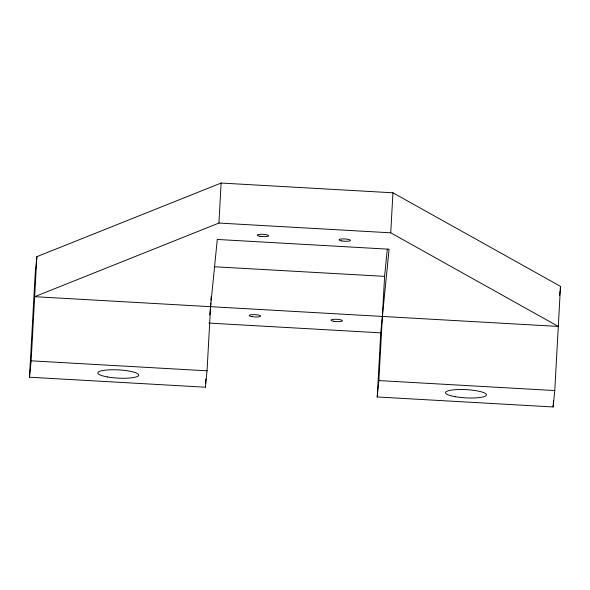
<?xml version="1.0" encoding="UTF-8"?>
<svg xmlns="http://www.w3.org/2000/svg" width="590" height="590" viewBox="0 0 590 590"><rect width="100%" height="100%" fill="white"/><g stroke="black" fill="none" stroke-linecap="round" stroke-linejoin="round"><path stroke-width="0.89" d="M210.77 303.046L207.046 370.815L205.409 387.21L29.5 377.217L35.23 273.074L36.868 256.672L221.117 183.04L392.933 192.797L560.5 286.356L554.77 390.565L553.132 406.96L377.224 396.967L380.749 332.841L389.098 249.216L217.282 239.452L209.752 314.883M29.5 377.217L31.137 360.822L36.868 256.672M205.409 387.21L205.512 385.381M205.608 383.544L205.858 378.964M210.925 300.317L211.124 296.681M218.919 223.057L390.735 232.814L558.295 326.432L34.663 296.689L218.919 223.057L221.117 183.04M377.224 396.967L378.861 380.572L384.592 276.363L387.313 249.135M390.735 232.814L392.933 192.797M553.132 406.96L553.486 400.558M559.593 295.465L560.043 290.907M560.227 289.085L560.5 286.356M214.613 266.769L384.592 276.363M208.934 323.084L380.749 332.841M31.137 360.822L207.046 370.815M378.861 380.572L554.77 390.565M259.976 236.28A5.738 1.151 3.1 0 0 268.664 235.779A5.738 1.151 3.1 0 0 260.168 234.296A5.738 1.151 3.1 0 0 259.976 236.28M341.787 240.927A5.738 1.151 3.1 0 0 350.482 240.425A5.738 1.151 3.1 0 0 341.986 238.943A5.738 1.151 3.1 0 0 341.787 240.927M333.77 321.277A5.738 1.151 3.1 0 0 342.458 320.768A5.738 1.151 3.1 0 0 333.969 319.286A5.738 1.151 3.1 0 0 333.77 321.277M251.952 316.631A5.738 1.151 3.1 0 0 260.64 316.122A5.738 1.151 3.1 0 0 252.151 314.64A5.738 1.151 3.1 0 0 251.952 316.631M455.414 396.738A20.488 4.115 3.1 0 0 486.448 394.931A20.488 4.115 3.1 0 0 456.122 389.636A20.488 4.115 3.1 0 0 455.414 396.738M107.69 376.981A20.488 4.115 3.1 0 0 138.724 375.174A20.488 4.115 3.1 0 0 108.398 369.886A20.488 4.115 3.1 0 0 107.69 376.981"/></g></svg>
